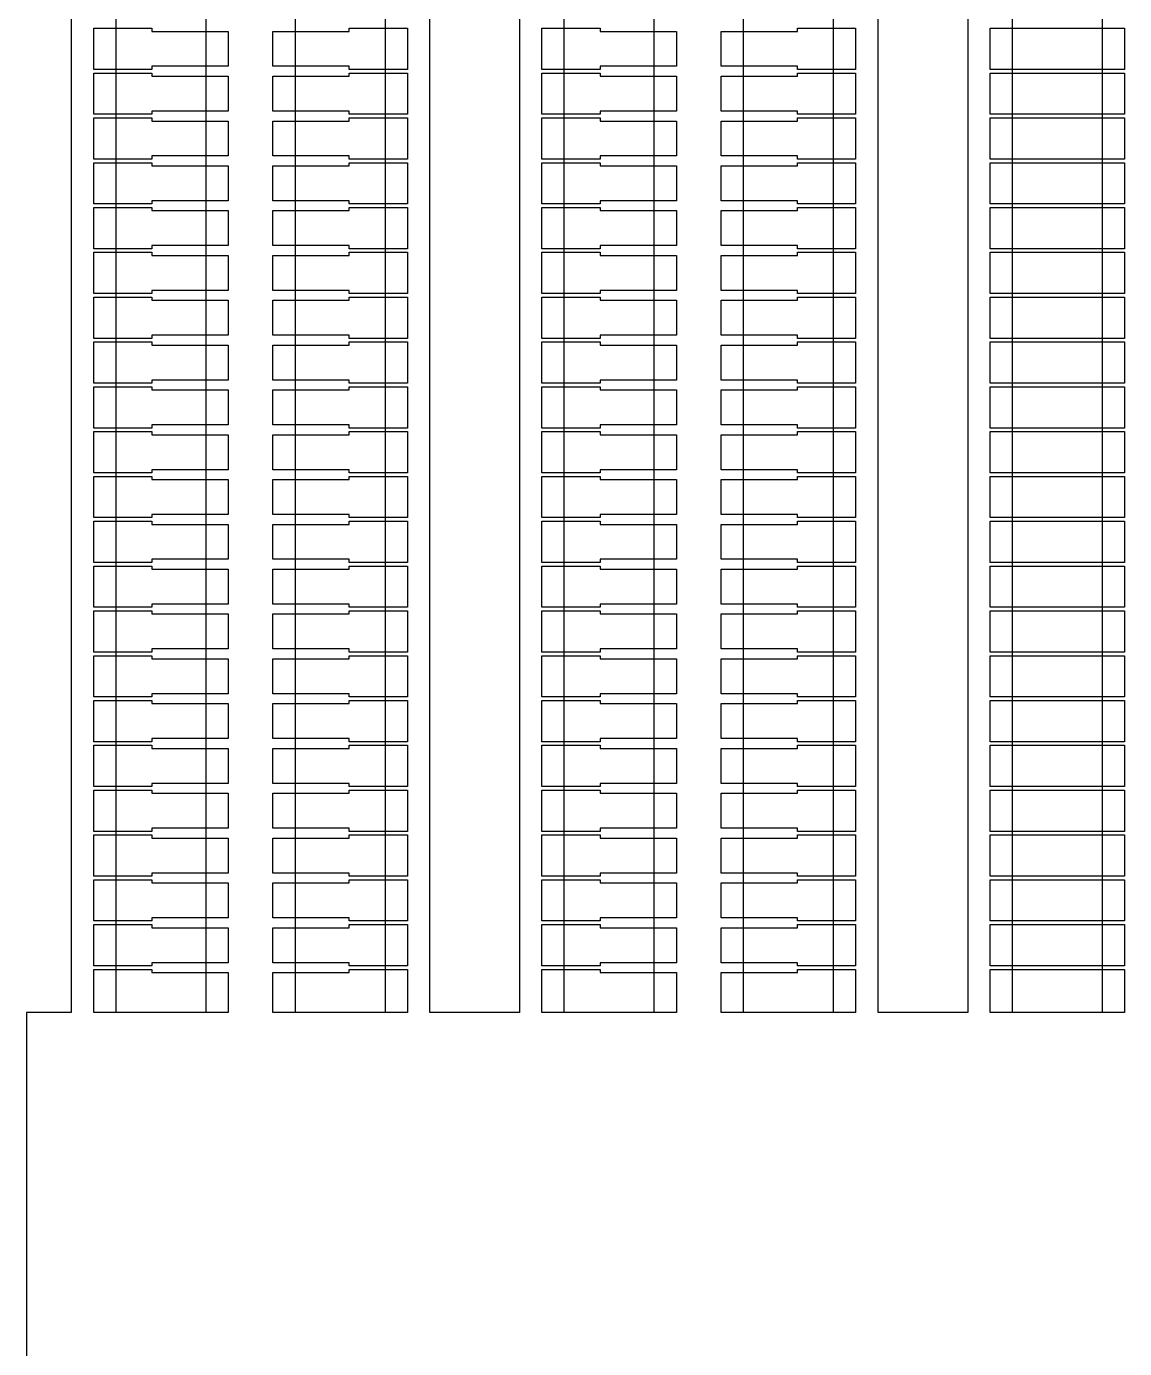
# Model space of a CAD drawing. Extents: x -38350 to 38650, y -35000 to 36000.
# Drawn here: x -20000 to -19510, y 23850 to 24440 of the extents above; entities that cross this region are included whole.
import ezdxf

# ---------------------------------------------------------------- set-up
doc = ezdxf.new("R2010")
doc.units = 0
doc.header["$MEASUREMENT"] = 0
doc.layers.add('Layer1', color=10, linetype='Continuous')

msp = doc.modelspace()

# ---------------------------------------------------------------- linework, layer by layer
for p, q in [((-19980, 24981), (-19980, 24000)), ((-19820, 24000), (-19820, 24981)), ((-19780, 24981), (-19780, 24000)), ((-19620, 24000), (-19620, 24981)), ((-19580, 24981), (-19580, 24000)), ((-19970, 24420.8), (-19970, 24439.2)), ((-19970, 24439.2), (-19944, 24439.2)), ((-19944, 24439.2), (-19944, 24437.8)), ((-19944, 24437.8), (-19910, 24437.8)), ((-19910, 24437.8), (-19910, 24422.2)), ((-19890, 24422.2), (-19890, 24437.8)), ((-19890, 24437.8), (-19856, 24437.8)), ((-19856, 24437.8), (-19856, 24439.2)), ((-19856, 24439.2), (-19830, 24439.2)), ((-19830, 24439.2), (-19830, 24420.8)), ((-19770, 24420.8), (-19770, 24439.2)), ((-19770, 24439.2), (-19744, 24439.2)), ((-19744, 24439.2), (-19744, 24437.8)), ((-19744, 24437.8), (-19710, 24437.8)), ((-19710, 24437.8), (-19710, 24422.2)), ((-19690, 24422.2), (-19690, 24437.8)), ((-19690, 24437.8), (-19656, 24437.8)), ((-19656, 24437.8), (-19656, 24439.2)), ((-19656, 24439.2), (-19630, 24439.2)), ((-19630, 24439.2), (-19630, 24420.8)), ((-19570, 24420.8), (-19570, 24439.2)), ((-19570, 24439.2), (-19510, 24439.2)), ((-19510, 24439.2), (-19510, 24420.8)), ((-19944, 24420.8), (-19970, 24420.8)), ((-19910, 24422.2), (-19944, 24422.2)), ((-19944, 24422.2), (-19944, 24420.8)), ((-19856, 24422.2), (-19890, 24422.2)), ((-19856, 24420.8), (-19856, 24422.2)), ((-19830, 24420.8), (-19856, 24420.8)), ((-19744, 24420.8), (-19770, 24420.8)), ((-19710, 24422.2), (-19744, 24422.2)), ((-19744, 24422.2), (-19744, 24420.8)), ((-19656, 24422.2), (-19690, 24422.2)), ((-19656, 24420.8), (-19656, 24422.2)), ((-19630, 24420.8), (-19656, 24420.8)), ((-19510, 24420.8), (-19570, 24420.8)), ((-19970, 24400.8), (-19970, 24419.2)), ((-19970, 24419.2), (-19944, 24419.2)), ((-19944, 24419.2), (-19944, 24417.8)), ((-19944, 24417.8), (-19910, 24417.8)), ((-19910, 24417.8), (-19910, 24402.2)), ((-19890, 24402.2), (-19890, 24417.8)), ((-19890, 24417.8), (-19856, 24417.8)), ((-19856, 24417.8), (-19856, 24419.2)), ((-19856, 24419.2), (-19830, 24419.2)), ((-19830, 24419.2), (-19830, 24400.8)), ((-19770, 24400.8), (-19770, 24419.2)), ((-19770, 24419.2), (-19744, 24419.2)), ((-19744, 24419.2), (-19744, 24417.8)), ((-19744, 24417.8), (-19710, 24417.8)), ((-19710, 24417.8), (-19710, 24402.2)), ((-19690, 24402.2), (-19690, 24417.8)), ((-19690, 24417.8), (-19656, 24417.8)), ((-19656, 24417.8), (-19656, 24419.2)), ((-19656, 24419.2), (-19630, 24419.2)), ((-19630, 24419.2), (-19630, 24400.8)), ((-19570, 24400.8), (-19570, 24419.2)), ((-19570, 24419.2), (-19510, 24419.2)), ((-19510, 24419.2), (-19510, 24400.8)), ((-19944, 24400.8), (-19970, 24400.8)), ((-19970, 24380.8), (-19970, 24399.2)), ((-19970, 24399.2), (-19944, 24399.2)), ((-19910, 24402.2), (-19944, 24402.2)), ((-19944, 24402.2), (-19944, 24400.8)), ((-19944, 24399.2), (-19944, 24397.8)), ((-19944, 24397.8), (-19910, 24397.8)), ((-19910, 24397.8), (-19910, 24382.2)), ((-19856, 24402.2), (-19890, 24402.2)), ((-19890, 24382.2), (-19890, 24397.8)), ((-19890, 24397.8), (-19856, 24397.8)), ((-19856, 24400.8), (-19856, 24402.2)), ((-19830, 24400.8), (-19856, 24400.8)), ((-19856, 24397.8), (-19856, 24399.2)), ((-19856, 24399.2), (-19830, 24399.2)), ((-19830, 24399.2), (-19830, 24380.8)), ((-19744, 24400.8), (-19770, 24400.8)), ((-19770, 24380.8), (-19770, 24399.2)), ((-19770, 24399.2), (-19744, 24399.2)), ((-19710, 24402.2), (-19744, 24402.2)), ((-19744, 24402.2), (-19744, 24400.8)), ((-19744, 24399.2), (-19744, 24397.8)), ((-19744, 24397.8), (-19710, 24397.8)), ((-19710, 24397.8), (-19710, 24382.2)), ((-19656, 24402.2), (-19690, 24402.2)), ((-19690, 24382.2), (-19690, 24397.8)), ((-19690, 24397.8), (-19656, 24397.8)), ((-19656, 24400.8), (-19656, 24402.2)), ((-19630, 24400.8), (-19656, 24400.8)), ((-19656, 24397.8), (-19656, 24399.2)), ((-19656, 24399.2), (-19630, 24399.2)), ((-19630, 24399.2), (-19630, 24380.8)), ((-19510, 24400.8), (-19570, 24400.8)), ((-19570, 24380.8), (-19570, 24399.2)), ((-19570, 24399.2), (-19510, 24399.2)), ((-19510, 24399.2), (-19510, 24380.8)), ((-19944, 24380.8), (-19970, 24380.8)), ((-19970, 24360.8), (-19970, 24379.2)), ((-19970, 24379.2), (-19944, 24379.2)), ((-19910, 24382.2), (-19944, 24382.2)), ((-19944, 24382.2), (-19944, 24380.8)), ((-19944, 24379.2), (-19944, 24377.8)), ((-19856, 24382.2), (-19890, 24382.2)), ((-19856, 24380.8), (-19856, 24382.2)), ((-19830, 24380.8), (-19856, 24380.8)), ((-19856, 24377.8), (-19856, 24379.2)), ((-19856, 24379.2), (-19830, 24379.2)), ((-19830, 24379.2), (-19830, 24360.8)), ((-19744, 24380.8), (-19770, 24380.8)), ((-19770, 24360.8), (-19770, 24379.2)), ((-19770, 24379.2), (-19744, 24379.2)), ((-19710, 24382.2), (-19744, 24382.2)), ((-19744, 24382.2), (-19744, 24380.8)), ((-19744, 24379.2), (-19744, 24377.8)), ((-19656, 24382.2), (-19690, 24382.2)), ((-19656, 24380.8), (-19656, 24382.2)), ((-19630, 24380.8), (-19656, 24380.8)), ((-19656, 24377.8), (-19656, 24379.2)), ((-19656, 24379.2), (-19630, 24379.2)), ((-19630, 24379.2), (-19630, 24360.8)), ((-19510, 24380.8), (-19570, 24380.8)), ((-19570, 24360.8), (-19570, 24379.2)), ((-19570, 24379.2), (-19510, 24379.2)), ((-19510, 24379.2), (-19510, 24360.8)), ((-19944, 24377.8), (-19910, 24377.8)), ((-19910, 24377.8), (-19910, 24362.2)), ((-19890, 24362.2), (-19890, 24377.8)), ((-19890, 24377.8), (-19856, 24377.8)), ((-19744, 24377.8), (-19710, 24377.8)), ((-19710, 24377.8), (-19710, 24362.2)), ((-19690, 24362.2), (-19690, 24377.8)), ((-19690, 24377.8), (-19656, 24377.8)), ((-19910, 24362.2), (-19944, 24362.2)), ((-19944, 24362.2), (-19944, 24360.8)), ((-19856, 24362.2), (-19890, 24362.2)), ((-19856, 24360.8), (-19856, 24362.2)), ((-19710, 24362.2), (-19744, 24362.2)), ((-19744, 24362.2), (-19744, 24360.8)), ((-19656, 24362.2), (-19690, 24362.2)), ((-19656, 24360.8), (-19656, 24362.2)), ((-19944, 24360.8), (-19970, 24360.8)), ((-19970, 24340.8), (-19970, 24359.2)), ((-19970, 24359.2), (-19944, 24359.2)), ((-19944, 24359.2), (-19944, 24357.8)), ((-19944, 24357.8), (-19910, 24357.8)), ((-19910, 24357.8), (-19910, 24342.2)), ((-19890, 24342.2), (-19890, 24357.8)), ((-19890, 24357.8), (-19856, 24357.8)), ((-19830, 24360.8), (-19856, 24360.8)), ((-19856, 24357.8), (-19856, 24359.2)), ((-19856, 24359.2), (-19830, 24359.2)), ((-19830, 24359.2), (-19830, 24340.8)), ((-19744, 24360.8), (-19770, 24360.8)), ((-19770, 24340.8), (-19770, 24359.2)), ((-19770, 24359.2), (-19744, 24359.2)), ((-19744, 24359.2), (-19744, 24357.8)), ((-19744, 24357.8), (-19710, 24357.8)), ((-19710, 24357.8), (-19710, 24342.2)), ((-19690, 24342.2), (-19690, 24357.8)), ((-19690, 24357.8), (-19656, 24357.8)), ((-19630, 24360.8), (-19656, 24360.8)), ((-19656, 24357.8), (-19656, 24359.2)), ((-19656, 24359.2), (-19630, 24359.2)), ((-19630, 24359.2), (-19630, 24340.8)), ((-19510, 24360.8), (-19570, 24360.8)), ((-19570, 24340.8), (-19570, 24359.2)), ((-19570, 24359.2), (-19510, 24359.2)), ((-19510, 24359.2), (-19510, 24340.8)), ((-19944, 24340.8), (-19970, 24340.8)), ((-19970, 24320.8), (-19970, 24339.2)), ((-19970, 24339.2), (-19944, 24339.2)), ((-19910, 24342.2), (-19944, 24342.2)), ((-19944, 24342.2), (-19944, 24340.8)), ((-19944, 24339.2), (-19944, 24337.8)), ((-19944, 24337.8), (-19910, 24337.8)), ((-19910, 24337.8), (-19910, 24322.2)), ((-19856, 24342.2), (-19890, 24342.2)), ((-19890, 24322.2), (-19890, 24337.8)), ((-19890, 24337.8), (-19856, 24337.8)), ((-19856, 24340.8), (-19856, 24342.2)), ((-19830, 24340.8), (-19856, 24340.8)), ((-19856, 24337.8), (-19856, 24339.2)), ((-19856, 24339.2), (-19830, 24339.2)), ((-19830, 24339.2), (-19830, 24320.8)), ((-19744, 24340.8), (-19770, 24340.8)), ((-19770, 24320.8), (-19770, 24339.2)), ((-19770, 24339.2), (-19744, 24339.2)), ((-19710, 24342.2), (-19744, 24342.2)), ((-19744, 24342.2), (-19744, 24340.8)), ((-19744, 24339.2), (-19744, 24337.8)), ((-19744, 24337.8), (-19710, 24337.8)), ((-19710, 24337.8), (-19710, 24322.2)), ((-19656, 24342.2), (-19690, 24342.2)), ((-19690, 24322.2), (-19690, 24337.8)), ((-19690, 24337.8), (-19656, 24337.8)), ((-19656, 24340.8), (-19656, 24342.2)), ((-19630, 24340.8), (-19656, 24340.8)), ((-19656, 24337.8), (-19656, 24339.2)), ((-19656, 24339.2), (-19630, 24339.2)), ((-19630, 24339.2), (-19630, 24320.8)), ((-19510, 24340.8), (-19570, 24340.8)), ((-19570, 24320.8), (-19570, 24339.2)), ((-19570, 24339.2), (-19510, 24339.2)), ((-19510, 24339.2), (-19510, 24320.8)), ((-19944, 24320.8), (-19970, 24320.8)), ((-19910, 24322.2), (-19944, 24322.2)), ((-19944, 24322.2), (-19944, 24320.8)), ((-19856, 24322.2), (-19890, 24322.2)), ((-19856, 24320.8), (-19856, 24322.2)), ((-19830, 24320.8), (-19856, 24320.8)), ((-19744, 24320.8), (-19770, 24320.8)), ((-19710, 24322.2), (-19744, 24322.2)), ((-19744, 24322.2), (-19744, 24320.8)), ((-19656, 24322.2), (-19690, 24322.2)), ((-19656, 24320.8), (-19656, 24322.2)), ((-19630, 24320.8), (-19656, 24320.8)), ((-19510, 24320.8), (-19570, 24320.8)), ((-19970, 24300.8), (-19970, 24319.2)), ((-19970, 24319.2), (-19944, 24319.2)), ((-19944, 24319.2), (-19944, 24317.8)), ((-19944, 24317.8), (-19910, 24317.8)), ((-19910, 24317.8), (-19910, 24302.2)), ((-19890, 24302.2), (-19890, 24317.8)), ((-19890, 24317.8), (-19856, 24317.8)), ((-19856, 24317.8), (-19856, 24319.2)), ((-19856, 24319.2), (-19830, 24319.2)), ((-19830, 24319.2), (-19830, 24300.8)), ((-19770, 24300.8), (-19770, 24319.2)), ((-19770, 24319.2), (-19744, 24319.2)), ((-19744, 24319.2), (-19744, 24317.8)), ((-19744, 24317.8), (-19710, 24317.8)), ((-19710, 24317.8), (-19710, 24302.2)), ((-19690, 24302.2), (-19690, 24317.8)), ((-19690, 24317.8), (-19656, 24317.8)), ((-19656, 24317.8), (-19656, 24319.2)), ((-19656, 24319.2), (-19630, 24319.2)), ((-19630, 24319.2), (-19630, 24300.8)), ((-19570, 24300.8), (-19570, 24319.2)), ((-19570, 24319.2), (-19510, 24319.2)), ((-19510, 24319.2), (-19510, 24300.8)), ((-19910, 24302.2), (-19944, 24302.2)), ((-19944, 24302.2), (-19944, 24300.8)), ((-19856, 24302.2), (-19890, 24302.2)), ((-19856, 24300.8), (-19856, 24302.2)), ((-19710, 24302.2), (-19744, 24302.2)), ((-19744, 24302.2), (-19744, 24300.8)), ((-19656, 24302.2), (-19690, 24302.2)), ((-19656, 24300.8), (-19656, 24302.2)), ((-19944, 24300.8), (-19970, 24300.8)), ((-19970, 24280.8), (-19970, 24299.2)), ((-19970, 24299.2), (-19944, 24299.2)), ((-19944, 24299.2), (-19944, 24297.8)), ((-19944, 24297.8), (-19910, 24297.8)), ((-19910, 24297.8), (-19910, 24282.2)), ((-19890, 24282.2), (-19890, 24297.8)), ((-19890, 24297.8), (-19856, 24297.8)), ((-19830, 24300.8), (-19856, 24300.8)), ((-19856, 24297.8), (-19856, 24299.2)), ((-19856, 24299.2), (-19830, 24299.2)), ((-19830, 24299.2), (-19830, 24280.8)), ((-19744, 24300.8), (-19770, 24300.8)), ((-19770, 24280.8), (-19770, 24299.2)), ((-19770, 24299.2), (-19744, 24299.2)), ((-19744, 24299.2), (-19744, 24297.8)), ((-19744, 24297.8), (-19710, 24297.8)), ((-19710, 24297.8), (-19710, 24282.2)), ((-19690, 24282.2), (-19690, 24297.8)), ((-19690, 24297.8), (-19656, 24297.8)), ((-19630, 24300.8), (-19656, 24300.8)), ((-19656, 24297.8), (-19656, 24299.2)), ((-19656, 24299.2), (-19630, 24299.2)), ((-19630, 24299.2), (-19630, 24280.8)), ((-19510, 24300.8), (-19570, 24300.8)), ((-19570, 24280.8), (-19570, 24299.2)), ((-19570, 24299.2), (-19510, 24299.2)), ((-19510, 24299.2), (-19510, 24280.8)), ((-19944, 24280.8), (-19970, 24280.8)), ((-19970, 24260.8), (-19970, 24279.2)), ((-19970, 24279.2), (-19944, 24279.2)), ((-19910, 24282.2), (-19944, 24282.2)), ((-19944, 24282.2), (-19944, 24280.8)), ((-19944, 24279.2), (-19944, 24277.8)), ((-19856, 24282.2), (-19890, 24282.2)), ((-19856, 24280.8), (-19856, 24282.2)), ((-19830, 24280.8), (-19856, 24280.8)), ((-19856, 24277.8), (-19856, 24279.2)), ((-19856, 24279.2), (-19830, 24279.2)), ((-19830, 24279.2), (-19830, 24260.8)), ((-19744, 24280.8), (-19770, 24280.8)), ((-19770, 24260.8), (-19770, 24279.2)), ((-19770, 24279.2), (-19744, 24279.2)), ((-19710, 24282.2), (-19744, 24282.2)), ((-19744, 24282.2), (-19744, 24280.8)), ((-19744, 24279.2), (-19744, 24277.8)), ((-19656, 24282.2), (-19690, 24282.2)), ((-19656, 24280.8), (-19656, 24282.2)), ((-19630, 24280.8), (-19656, 24280.8)), ((-19656, 24277.8), (-19656, 24279.2)), ((-19656, 24279.2), (-19630, 24279.2)), ((-19630, 24279.2), (-19630, 24260.8)), ((-19510, 24280.8), (-19570, 24280.8)), ((-19570, 24260.8), (-19570, 24279.2)), ((-19570, 24279.2), (-19510, 24279.2)), ((-19510, 24279.2), (-19510, 24260.8)), ((-19944, 24277.8), (-19910, 24277.8)), ((-19910, 24277.8), (-19910, 24262.2)), ((-19890, 24262.2), (-19890, 24277.8)), ((-19890, 24277.8), (-19856, 24277.8)), ((-19744, 24277.8), (-19710, 24277.8)), ((-19710, 24277.8), (-19710, 24262.2)), ((-19690, 24262.2), (-19690, 24277.8)), ((-19690, 24277.8), (-19656, 24277.8)), ((-19944, 24260.8), (-19970, 24260.8)), ((-19910, 24262.2), (-19944, 24262.2)), ((-19944, 24262.2), (-19944, 24260.8)), ((-19856, 24262.2), (-19890, 24262.2)), ((-19856, 24260.8), (-19856, 24262.2)), ((-19830, 24260.8), (-19856, 24260.8)), ((-19744, 24260.8), (-19770, 24260.8)), ((-19710, 24262.2), (-19744, 24262.2)), ((-19744, 24262.2), (-19744, 24260.8)), ((-19656, 24262.2), (-19690, 24262.2)), ((-19656, 24260.8), (-19656, 24262.2)), ((-19630, 24260.8), (-19656, 24260.8)), ((-19510, 24260.8), (-19570, 24260.8)), ((-19970, 24240.8), (-19970, 24259.2)), ((-19970, 24259.2), (-19944, 24259.2)), ((-19944, 24259.2), (-19944, 24257.8)), ((-19944, 24257.8), (-19910, 24257.8)), ((-19910, 24257.8), (-19910, 24242.2)), ((-19890, 24242.2), (-19890, 24257.8)), ((-19890, 24257.8), (-19856, 24257.8)), ((-19856, 24257.8), (-19856, 24259.2)), ((-19856, 24259.2), (-19830, 24259.2)), ((-19830, 24259.2), (-19830, 24240.8)), ((-19770, 24240.8), (-19770, 24259.2)), ((-19770, 24259.2), (-19744, 24259.2)), ((-19744, 24259.2), (-19744, 24257.8)), ((-19744, 24257.8), (-19710, 24257.8)), ((-19710, 24257.8), (-19710, 24242.2)), ((-19690, 24242.2), (-19690, 24257.8)), ((-19690, 24257.8), (-19656, 24257.8)), ((-19656, 24257.8), (-19656, 24259.2)), ((-19656, 24259.2), (-19630, 24259.2)), ((-19630, 24259.2), (-19630, 24240.8)), ((-19570, 24240.8), (-19570, 24259.2)), ((-19570, 24259.2), (-19510, 24259.2)), ((-19510, 24259.2), (-19510, 24240.8)), ((-19944, 24240.8), (-19970, 24240.8)), ((-19970, 24220.8), (-19970, 24239.2)), ((-19970, 24239.2), (-19944, 24239.2)), ((-19910, 24242.2), (-19944, 24242.2)), ((-19944, 24242.2), (-19944, 24240.8)), ((-19944, 24239.2), (-19944, 24237.8)), ((-19944, 24237.8), (-19910, 24237.8)), ((-19910, 24237.8), (-19910, 24222.2)), ((-19856, 24242.2), (-19890, 24242.2)), ((-19890, 24222.2), (-19890, 24237.8)), ((-19890, 24237.8), (-19856, 24237.8)), ((-19856, 24240.8), (-19856, 24242.2)), ((-19830, 24240.8), (-19856, 24240.8)), ((-19856, 24237.8), (-19856, 24239.2)), ((-19856, 24239.2), (-19830, 24239.2)), ((-19830, 24239.2), (-19830, 24220.8)), ((-19744, 24240.8), (-19770, 24240.8)), ((-19770, 24220.8), (-19770, 24239.2)), ((-19770, 24239.2), (-19744, 24239.2)), ((-19710, 24242.2), (-19744, 24242.2)), ((-19744, 24242.2), (-19744, 24240.8)), ((-19744, 24239.2), (-19744, 24237.8)), ((-19744, 24237.8), (-19710, 24237.8)), ((-19710, 24237.8), (-19710, 24222.2)), ((-19656, 24242.2), (-19690, 24242.2)), ((-19690, 24222.2), (-19690, 24237.8)), ((-19690, 24237.8), (-19656, 24237.8)), ((-19656, 24240.8), (-19656, 24242.2)), ((-19630, 24240.8), (-19656, 24240.8)), ((-19656, 24237.8), (-19656, 24239.2)), ((-19656, 24239.2), (-19630, 24239.2)), ((-19630, 24239.2), (-19630, 24220.8)), ((-19510, 24240.8), (-19570, 24240.8)), ((-19570, 24220.8), (-19570, 24239.2)), ((-19570, 24239.2), (-19510, 24239.2)), ((-19510, 24239.2), (-19510, 24220.8)), ((-19944, 24220.8), (-19970, 24220.8)), ((-19910, 24222.2), (-19944, 24222.2)), ((-19944, 24222.2), (-19944, 24220.8)), ((-19856, 24222.2), (-19890, 24222.2)), ((-19856, 24220.8), (-19856, 24222.2)), ((-19830, 24220.8), (-19856, 24220.8)), ((-19744, 24220.8), (-19770, 24220.8)), ((-19710, 24222.2), (-19744, 24222.2)), ((-19744, 24222.2), (-19744, 24220.8)), ((-19656, 24222.2), (-19690, 24222.2)), ((-19656, 24220.8), (-19656, 24222.2)), ((-19630, 24220.8), (-19656, 24220.8)), ((-19510, 24220.8), (-19570, 24220.8)), ((-19970, 24200.8), (-19970, 24219.2)), ((-19970, 24219.2), (-19944, 24219.2)), ((-19944, 24219.2), (-19944, 24217.8)), ((-19944, 24217.8), (-19910, 24217.8)), ((-19910, 24217.8), (-19910, 24202.2)), ((-19890, 24202.2), (-19890, 24217.8)), ((-19890, 24217.8), (-19856, 24217.8)), ((-19856, 24217.8), (-19856, 24219.2)), ((-19856, 24219.2), (-19830, 24219.2)), ((-19830, 24219.2), (-19830, 24200.8)), ((-19770, 24200.8), (-19770, 24219.2)), ((-19770, 24219.2), (-19744, 24219.2)), ((-19744, 24219.2), (-19744, 24217.8)), ((-19744, 24217.8), (-19710, 24217.8)), ((-19710, 24217.8), (-19710, 24202.2)), ((-19690, 24202.2), (-19690, 24217.8)), ((-19690, 24217.8), (-19656, 24217.8)), ((-19656, 24217.8), (-19656, 24219.2)), ((-19656, 24219.2), (-19630, 24219.2)), ((-19630, 24219.2), (-19630, 24200.8)), ((-19570, 24200.8), (-19570, 24219.2)), ((-19570, 24219.2), (-19510, 24219.2)), ((-19510, 24219.2), (-19510, 24200.8)), ((-19910, 24202.2), (-19944, 24202.2)), ((-19944, 24202.2), (-19944, 24200.8)), ((-19856, 24202.2), (-19890, 24202.2)), ((-19856, 24200.8), (-19856, 24202.2)), ((-19710, 24202.2), (-19744, 24202.2)), ((-19744, 24202.2), (-19744, 24200.8)), ((-19656, 24202.2), (-19690, 24202.2)), ((-19656, 24200.8), (-19656, 24202.2)), ((-19944, 24200.8), (-19970, 24200.8)), ((-19970, 24180.8), (-19970, 24199.2)), ((-19970, 24199.2), (-19944, 24199.2)), ((-19944, 24199.2), (-19944, 24197.8)), ((-19944, 24197.8), (-19910, 24197.8)), ((-19910, 24197.8), (-19910, 24182.2)), ((-19890, 24182.2), (-19890, 24197.8)), ((-19890, 24197.8), (-19856, 24197.8)), ((-19830, 24200.8), (-19856, 24200.8)), ((-19856, 24197.8), (-19856, 24199.2)), ((-19856, 24199.2), (-19830, 24199.2)), ((-19830, 24199.2), (-19830, 24180.8)), ((-19744, 24200.8), (-19770, 24200.8)), ((-19770, 24180.8), (-19770, 24199.2)), ((-19770, 24199.2), (-19744, 24199.2)), ((-19744, 24199.2), (-19744, 24197.8)), ((-19744, 24197.8), (-19710, 24197.8)), ((-19710, 24197.8), (-19710, 24182.2)), ((-19690, 24182.2), (-19690, 24197.8)), ((-19690, 24197.8), (-19656, 24197.8)), ((-19630, 24200.8), (-19656, 24200.8)), ((-19656, 24197.8), (-19656, 24199.2)), ((-19656, 24199.2), (-19630, 24199.2)), ((-19630, 24199.2), (-19630, 24180.8)), ((-19510, 24200.8), (-19570, 24200.8)), ((-19570, 24180.8), (-19570, 24199.2)), ((-19570, 24199.2), (-19510, 24199.2)), ((-19510, 24199.2), (-19510, 24180.8)), ((-19944, 24180.8), (-19970, 24180.8)), ((-19970, 24160.8), (-19970, 24179.2)), ((-19970, 24179.2), (-19944, 24179.2)), ((-19910, 24182.2), (-19944, 24182.2)), ((-19944, 24182.2), (-19944, 24180.8)), ((-19944, 24179.2), (-19944, 24177.8)), ((-19856, 24182.2), (-19890, 24182.2)), ((-19856, 24180.8), (-19856, 24182.2)), ((-19830, 24180.8), (-19856, 24180.8)), ((-19856, 24177.8), (-19856, 24179.2)), ((-19856, 24179.2), (-19830, 24179.2)), ((-19830, 24179.2), (-19830, 24160.8)), ((-19744, 24180.8), (-19770, 24180.8)), ((-19770, 24160.8), (-19770, 24179.2)), ((-19770, 24179.2), (-19744, 24179.2)), ((-19710, 24182.2), (-19744, 24182.2)), ((-19744, 24182.2), (-19744, 24180.8)), ((-19744, 24179.2), (-19744, 24177.8)), ((-19656, 24182.2), (-19690, 24182.2)), ((-19656, 24180.8), (-19656, 24182.2)), ((-19630, 24180.8), (-19656, 24180.8)), ((-19656, 24177.8), (-19656, 24179.2)), ((-19656, 24179.2), (-19630, 24179.2)), ((-19630, 24179.2), (-19630, 24160.8)), ((-19510, 24180.8), (-19570, 24180.8)), ((-19570, 24160.8), (-19570, 24179.2)), ((-19570, 24179.2), (-19510, 24179.2)), ((-19510, 24179.2), (-19510, 24160.8)), ((-19944, 24177.8), (-19910, 24177.8)), ((-19910, 24177.8), (-19910, 24162.2)), ((-19890, 24162.2), (-19890, 24177.8)), ((-19890, 24177.8), (-19856, 24177.8)), ((-19744, 24177.8), (-19710, 24177.8)), ((-19710, 24177.8), (-19710, 24162.2)), ((-19690, 24162.2), (-19690, 24177.8)), ((-19690, 24177.8), (-19656, 24177.8)), ((-19944, 24160.8), (-19970, 24160.8)), ((-19910, 24162.2), (-19944, 24162.2)), ((-19944, 24162.2), (-19944, 24160.8)), ((-19856, 24162.2), (-19890, 24162.2)), ((-19856, 24160.8), (-19856, 24162.2)), ((-19830, 24160.8), (-19856, 24160.8)), ((-19744, 24160.8), (-19770, 24160.8)), ((-19710, 24162.2), (-19744, 24162.2)), ((-19744, 24162.2), (-19744, 24160.8)), ((-19656, 24162.2), (-19690, 24162.2)), ((-19656, 24160.8), (-19656, 24162.2)), ((-19630, 24160.8), (-19656, 24160.8)), ((-19510, 24160.8), (-19570, 24160.8)), ((-19970, 24140.8), (-19970, 24159.2)), ((-19970, 24159.2), (-19944, 24159.2)), ((-19944, 24159.2), (-19944, 24157.8)), ((-19944, 24157.8), (-19910, 24157.8)), ((-19910, 24157.8), (-19910, 24142.2)), ((-19890, 24142.2), (-19890, 24157.8)), ((-19890, 24157.8), (-19856, 24157.8)), ((-19856, 24157.8), (-19856, 24159.2)), ((-19856, 24159.2), (-19830, 24159.2)), ((-19830, 24159.2), (-19830, 24140.8)), ((-19770, 24140.8), (-19770, 24159.2)), ((-19770, 24159.2), (-19744, 24159.2)), ((-19744, 24159.2), (-19744, 24157.8)), ((-19744, 24157.8), (-19710, 24157.8)), ((-19710, 24157.8), (-19710, 24142.2)), ((-19690, 24142.2), (-19690, 24157.8)), ((-19690, 24157.8), (-19656, 24157.8)), ((-19656, 24157.8), (-19656, 24159.2)), ((-19656, 24159.2), (-19630, 24159.2)), ((-19630, 24159.2), (-19630, 24140.8)), ((-19570, 24140.8), (-19570, 24159.2)), ((-19570, 24159.2), (-19510, 24159.2)), ((-19510, 24159.2), (-19510, 24140.8)), ((-19944, 24140.8), (-19970, 24140.8)), ((-19970, 24120.8), (-19970, 24139.2)), ((-19970, 24139.2), (-19944, 24139.2)), ((-19910, 24142.2), (-19944, 24142.2)), ((-19944, 24142.2), (-19944, 24140.8)), ((-19944, 24139.2), (-19944, 24137.8)), ((-19944, 24137.8), (-19910, 24137.8)), ((-19910, 24137.8), (-19910, 24122.2)), ((-19856, 24142.2), (-19890, 24142.2)), ((-19890, 24122.2), (-19890, 24137.8)), ((-19890, 24137.8), (-19856, 24137.8)), ((-19856, 24140.8), (-19856, 24142.2)), ((-19830, 24140.8), (-19856, 24140.8)), ((-19856, 24137.8), (-19856, 24139.2)), ((-19856, 24139.2), (-19830, 24139.2)), ((-19830, 24139.2), (-19830, 24120.8)), ((-19744, 24140.8), (-19770, 24140.8)), ((-19770, 24120.8), (-19770, 24139.2)), ((-19770, 24139.2), (-19744, 24139.2)), ((-19710, 24142.2), (-19744, 24142.2)), ((-19744, 24142.2), (-19744, 24140.8)), ((-19744, 24139.2), (-19744, 24137.8)), ((-19744, 24137.8), (-19710, 24137.8)), ((-19710, 24137.8), (-19710, 24122.2)), ((-19656, 24142.2), (-19690, 24142.2)), ((-19690, 24122.2), (-19690, 24137.8)), ((-19690, 24137.8), (-19656, 24137.8)), ((-19656, 24140.8), (-19656, 24142.2)), ((-19630, 24140.8), (-19656, 24140.8)), ((-19656, 24137.8), (-19656, 24139.2)), ((-19656, 24139.2), (-19630, 24139.2)), ((-19630, 24139.2), (-19630, 24120.8)), ((-19510, 24140.8), (-19570, 24140.8)), ((-19570, 24120.8), (-19570, 24139.2)), ((-19570, 24139.2), (-19510, 24139.2)), ((-19510, 24139.2), (-19510, 24120.8)), ((-19944, 24120.8), (-19970, 24120.8)), ((-19970, 24100.8), (-19970, 24119.2)), ((-19970, 24119.2), (-19944, 24119.2)), ((-19910, 24122.2), (-19944, 24122.2)), ((-19944, 24122.2), (-19944, 24120.8)), ((-19944, 24119.2), (-19944, 24117.8)), ((-19856, 24122.2), (-19890, 24122.2)), ((-19856, 24120.8), (-19856, 24122.2)), ((-19830, 24120.8), (-19856, 24120.8)), ((-19856, 24117.8), (-19856, 24119.2)), ((-19856, 24119.2), (-19830, 24119.2)), ((-19830, 24119.2), (-19830, 24100.8)), ((-19744, 24120.8), (-19770, 24120.8)), ((-19770, 24100.8), (-19770, 24119.2)), ((-19770, 24119.2), (-19744, 24119.2)), ((-19710, 24122.2), (-19744, 24122.2)), ((-19744, 24122.2), (-19744, 24120.8)), ((-19744, 24119.2), (-19744, 24117.8)), ((-19656, 24122.2), (-19690, 24122.2)), ((-19656, 24120.8), (-19656, 24122.2)), ((-19630, 24120.8), (-19656, 24120.8)), ((-19656, 24117.8), (-19656, 24119.2)), ((-19656, 24119.2), (-19630, 24119.2)), ((-19630, 24119.2), (-19630, 24100.8)), ((-19510, 24120.8), (-19570, 24120.8)), ((-19570, 24100.8), (-19570, 24119.2)), ((-19570, 24119.2), (-19510, 24119.2)), ((-19510, 24119.2), (-19510, 24100.8)), ((-19944, 24117.8), (-19910, 24117.8)), ((-19910, 24117.8), (-19910, 24102.2)), ((-19890, 24102.2), (-19890, 24117.8)), ((-19890, 24117.8), (-19856, 24117.8)), ((-19744, 24117.8), (-19710, 24117.8)), ((-19710, 24117.8), (-19710, 24102.2)), ((-19690, 24102.2), (-19690, 24117.8)), ((-19690, 24117.8), (-19656, 24117.8)), ((-19910, 24102.2), (-19944, 24102.2)), ((-19944, 24102.2), (-19944, 24100.8)), ((-19856, 24102.2), (-19890, 24102.2)), ((-19856, 24100.8), (-19856, 24102.2)), ((-19710, 24102.2), (-19744, 24102.2)), ((-19744, 24102.2), (-19744, 24100.8)), ((-19656, 24102.2), (-19690, 24102.2)), ((-19656, 24100.8), (-19656, 24102.2)), ((-19944, 24100.8), (-19970, 24100.8)), ((-19970, 24080.8), (-19970, 24099.2)), ((-19970, 24099.2), (-19944, 24099.2)), ((-19944, 24099.2), (-19944, 24097.8)), ((-19944, 24097.8), (-19910, 24097.8)), ((-19910, 24097.8), (-19910, 24082.2)), ((-19890, 24082.2), (-19890, 24097.8)), ((-19890, 24097.8), (-19856, 24097.8)), ((-19830, 24100.8), (-19856, 24100.8)), ((-19856, 24097.8), (-19856, 24099.2)), ((-19856, 24099.2), (-19830, 24099.2)), ((-19830, 24099.2), (-19830, 24080.8)), ((-19744, 24100.8), (-19770, 24100.8)), ((-19770, 24080.8), (-19770, 24099.2)), ((-19770, 24099.2), (-19744, 24099.2)), ((-19744, 24099.2), (-19744, 24097.8)), ((-19744, 24097.8), (-19710, 24097.8)), ((-19710, 24097.8), (-19710, 24082.2)), ((-19690, 24082.2), (-19690, 24097.8)), ((-19690, 24097.8), (-19656, 24097.8)), ((-19630, 24100.8), (-19656, 24100.8)), ((-19656, 24097.8), (-19656, 24099.2)), ((-19656, 24099.2), (-19630, 24099.2)), ((-19630, 24099.2), (-19630, 24080.8)), ((-19510, 24100.8), (-19570, 24100.8)), ((-19570, 24080.8), (-19570, 24099.2)), ((-19570, 24099.2), (-19510, 24099.2)), ((-19510, 24099.2), (-19510, 24080.8)), ((-19944, 24080.8), (-19970, 24080.8)), ((-19970, 24060.8), (-19970, 24079.2)), ((-19970, 24079.2), (-19944, 24079.2)), ((-19910, 24082.2), (-19944, 24082.2)), ((-19944, 24082.2), (-19944, 24080.8)), ((-19944, 24079.2), (-19944, 24077.8)), ((-19856, 24082.2), (-19890, 24082.2)), ((-19856, 24080.8), (-19856, 24082.2)), ((-19830, 24080.8), (-19856, 24080.8)), ((-19856, 24077.8), (-19856, 24079.2)), ((-19856, 24079.2), (-19830, 24079.2)), ((-19830, 24079.2), (-19830, 24060.8)), ((-19744, 24080.8), (-19770, 24080.8)), ((-19770, 24060.8), (-19770, 24079.2)), ((-19770, 24079.2), (-19744, 24079.2)), ((-19710, 24082.2), (-19744, 24082.2)), ((-19744, 24082.2), (-19744, 24080.8)), ((-19744, 24079.2), (-19744, 24077.8)), ((-19656, 24082.2), (-19690, 24082.2)), ((-19656, 24080.8), (-19656, 24082.2)), ((-19630, 24080.8), (-19656, 24080.8)), ((-19656, 24077.8), (-19656, 24079.2)), ((-19656, 24079.2), (-19630, 24079.2)), ((-19630, 24079.2), (-19630, 24060.8)), ((-19510, 24080.8), (-19570, 24080.8)), ((-19570, 24060.8), (-19570, 24079.2)), ((-19570, 24079.2), (-19510, 24079.2)), ((-19510, 24079.2), (-19510, 24060.8)), ((-19944, 24077.8), (-19910, 24077.8)), ((-19910, 24077.8), (-19910, 24062.2)), ((-19890, 24062.2), (-19890, 24077.8)), ((-19890, 24077.8), (-19856, 24077.8)), ((-19744, 24077.8), (-19710, 24077.8)), ((-19710, 24077.8), (-19710, 24062.2)), ((-19690, 24062.2), (-19690, 24077.8)), ((-19690, 24077.8), (-19656, 24077.8)), ((-19944, 24060.8), (-19970, 24060.8)), ((-19910, 24062.2), (-19944, 24062.2)), ((-19944, 24062.2), (-19944, 24060.8)), ((-19856, 24062.2), (-19890, 24062.2)), ((-19856, 24060.8), (-19856, 24062.2)), ((-19830, 24060.8), (-19856, 24060.8)), ((-19744, 24060.8), (-19770, 24060.8)), ((-19710, 24062.2), (-19744, 24062.2)), ((-19744, 24062.2), (-19744, 24060.8)), ((-19656, 24062.2), (-19690, 24062.2)), ((-19656, 24060.8), (-19656, 24062.2)), ((-19630, 24060.8), (-19656, 24060.8)), ((-19510, 24060.8), (-19570, 24060.8)), ((-19970, 24040.8), (-19970, 24059.2)), ((-19970, 24059.2), (-19944, 24059.2)), ((-19944, 24059.2), (-19944, 24057.8)), ((-19944, 24057.8), (-19910, 24057.8)), ((-19910, 24057.8), (-19910, 24042.2)), ((-19890, 24042.2), (-19890, 24057.8)), ((-19890, 24057.8), (-19856, 24057.8)), ((-19856, 24057.8), (-19856, 24059.2)), ((-19856, 24059.2), (-19830, 24059.2)), ((-19830, 24059.2), (-19830, 24040.8)), ((-19770, 24040.8), (-19770, 24059.2)), ((-19770, 24059.2), (-19744, 24059.2)), ((-19744, 24059.2), (-19744, 24057.8)), ((-19744, 24057.8), (-19710, 24057.8)), ((-19710, 24057.8), (-19710, 24042.2)), ((-19690, 24042.2), (-19690, 24057.8)), ((-19690, 24057.8), (-19656, 24057.8)), ((-19656, 24057.8), (-19656, 24059.2)), ((-19656, 24059.2), (-19630, 24059.2)), ((-19630, 24059.2), (-19630, 24040.8)), ((-19570, 24040.8), (-19570, 24059.2)), ((-19570, 24059.2), (-19510, 24059.2)), ((-19510, 24059.2), (-19510, 24040.8)), ((-19944, 24040.8), (-19970, 24040.8)), ((-19970, 24020.8), (-19970, 24039.2)), ((-19970, 24039.2), (-19944, 24039.2)), ((-19910, 24042.2), (-19944, 24042.2)), ((-19944, 24042.2), (-19944, 24040.8)), ((-19944, 24039.2), (-19944, 24037.8)), ((-19944, 24037.8), (-19910, 24037.8)), ((-19910, 24037.8), (-19910, 24022.2)), ((-19856, 24042.2), (-19890, 24042.2)), ((-19890, 24022.2), (-19890, 24037.8)), ((-19890, 24037.8), (-19856, 24037.8)), ((-19856, 24040.8), (-19856, 24042.2)), ((-19830, 24040.8), (-19856, 24040.8)), ((-19856, 24037.8), (-19856, 24039.2)), ((-19856, 24039.2), (-19830, 24039.2)), ((-19830, 24039.2), (-19830, 24020.8)), ((-19744, 24040.8), (-19770, 24040.8)), ((-19770, 24020.8), (-19770, 24039.2)), ((-19770, 24039.2), (-19744, 24039.2)), ((-19710, 24042.2), (-19744, 24042.2)), ((-19744, 24042.2), (-19744, 24040.8)), ((-19744, 24039.2), (-19744, 24037.8)), ((-19744, 24037.8), (-19710, 24037.8)), ((-19710, 24037.8), (-19710, 24022.2)), ((-19656, 24042.2), (-19690, 24042.2)), ((-19690, 24022.2), (-19690, 24037.8)), ((-19690, 24037.8), (-19656, 24037.8)), ((-19656, 24040.8), (-19656, 24042.2)), ((-19630, 24040.8), (-19656, 24040.8)), ((-19656, 24037.8), (-19656, 24039.2)), ((-19656, 24039.2), (-19630, 24039.2)), ((-19630, 24039.2), (-19630, 24020.8)), ((-19510, 24040.8), (-19570, 24040.8)), ((-19570, 24020.8), (-19570, 24039.2)), ((-19570, 24039.2), (-19510, 24039.2)), ((-19510, 24039.2), (-19510, 24020.8)), ((-19944, 24020.8), (-19970, 24020.8)), ((-19970, 24000), (-19970, 24019.2)), ((-19970, 24019.2), (-19944, 24019.2)), ((-19910, 24022.2), (-19944, 24022.2)), ((-19944, 24022.2), (-19944, 24020.8)), ((-19944, 24019.2), (-19944, 24017.8)), ((-19856, 24022.2), (-19890, 24022.2)), ((-19856, 24020.8), (-19856, 24022.2)), ((-19830, 24020.8), (-19856, 24020.8)), ((-19856, 24017.8), (-19856, 24019.2)), ((-19856, 24019.2), (-19830, 24019.2)), ((-19830, 24019.2), (-19830, 24000)), ((-19744, 24020.8), (-19770, 24020.8)), ((-19770, 24000), (-19770, 24019.2)), ((-19770, 24019.2), (-19744, 24019.2)), ((-19710, 24022.2), (-19744, 24022.2)), ((-19744, 24022.2), (-19744, 24020.8)), ((-19744, 24019.2), (-19744, 24017.8)), ((-19656, 24022.2), (-19690, 24022.2)), ((-19656, 24020.8), (-19656, 24022.2)), ((-19630, 24020.8), (-19656, 24020.8)), ((-19656, 24017.8), (-19656, 24019.2)), ((-19656, 24019.2), (-19630, 24019.2)), ((-19630, 24019.2), (-19630, 24000)), ((-19510, 24020.8), (-19570, 24020.8)), ((-19570, 24000), (-19570, 24019.2)), ((-19570, 24019.2), (-19510, 24019.2)), ((-19510, 24019.2), (-19510, 24000)), ((-19944, 24017.8), (-19910, 24017.8)), ((-19910, 24017.8), (-19910, 24000)), ((-19890, 24000), (-19890, 24017.8)), ((-19890, 24017.8), (-19856, 24017.8)), ((-19744, 24017.8), (-19710, 24017.8)), ((-19710, 24017.8), (-19710, 24000)), ((-19690, 24000), (-19690, 24017.8)), ((-19690, 24017.8), (-19656, 24017.8)), ((-19980, 24000), (-20000, 24000)), ((-20000, 24000), (-20000, 17000)), ((-19910, 24000), (-19970, 24000)), ((-19830, 24000), (-19890, 24000)), ((-19780, 24000), (-19820, 24000)), ((-19710, 24000), (-19770, 24000)), ((-19630, 24000), (-19690, 24000)), ((-19580, 24000), (-19620, 24000)), ((-19510, 24000), (-19570, 24000))]:
    msp.add_line(p, q)
at = {"layer": 'Layer1'}
for p, q in [((-19920, 25000), (-19920, 24000)), ((-19880, 24000), (-19880, 25000)), ((-19720, 25000), (-19720, 24000)), ((-19680, 24000), (-19680, 25000)), ((-19520, 25000), (-19520, 24000)), ((-19980, 24981), (-19980, 24000)), ((-19960, 24000), (-19960, 24981)), ((-19840, 24981), (-19840, 24000)), ((-19820, 24000), (-19820, 24981)), ((-19780, 24981), (-19780, 24000)), ((-19760, 24000), (-19760, 24981)), ((-19640, 24981), (-19640, 24000)), ((-19620, 24000), (-19620, 24981)), ((-19580, 24981), (-19580, 24000)), ((-19560, 24000), (-19560, 24981)), ((-19980, 24000), (-20000, 24000)), ((-20000, 24000), (-20000, 17000)), ((-19920, 24000), (-19960, 24000)), ((-19840, 24000), (-19880, 24000)), ((-19780, 24000), (-19820, 24000)), ((-19720, 24000), (-19760, 24000)), ((-19640, 24000), (-19680, 24000)), ((-19580, 24000), (-19620, 24000)), ((-19520, 24000), (-19560, 24000))]:
    msp.add_line(p, q, dxfattribs=at)

doc.saveas('drawing.dxf')
